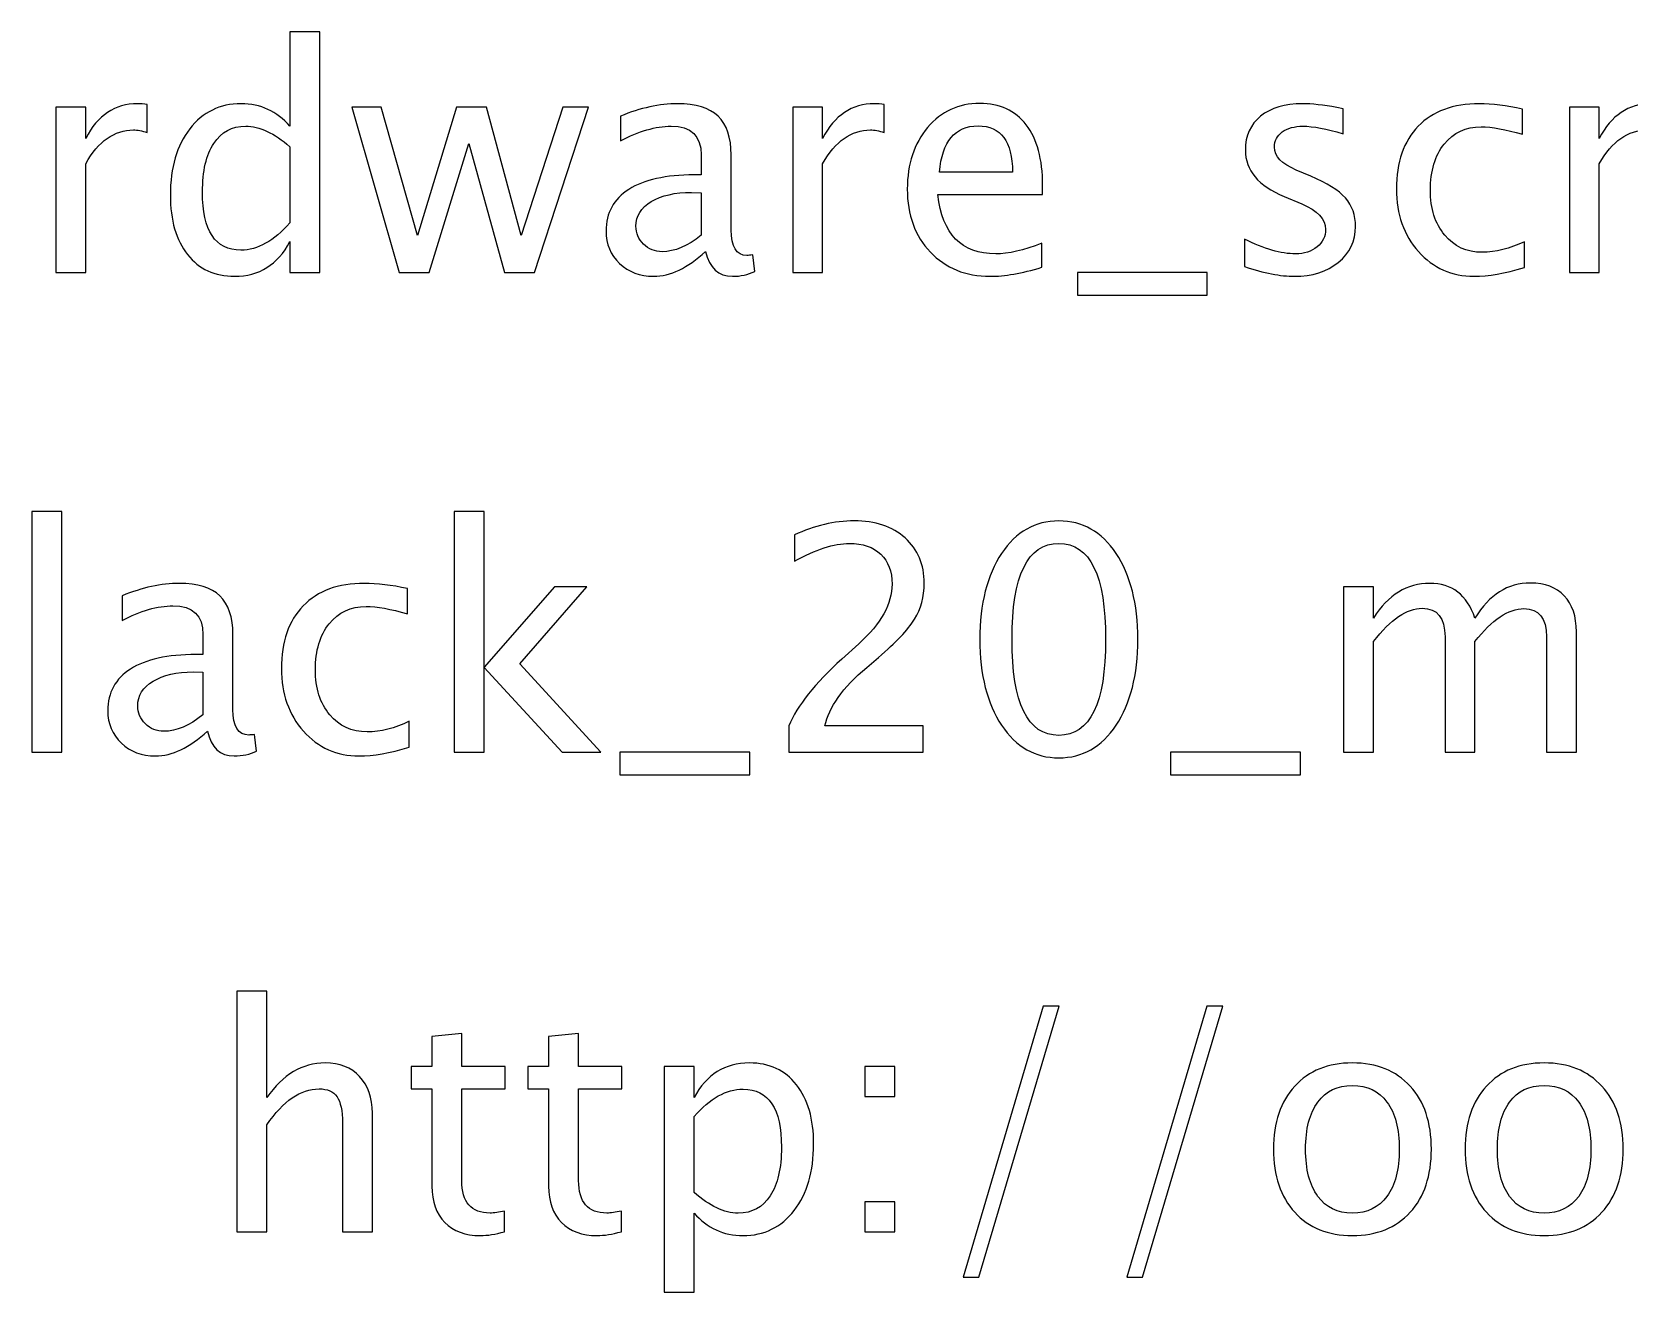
# Model space of a CAD drawing. Header units: centimetres. Extents: x -3.07 to 3.04, y -2 to 4.44.
# Drawn here: x -2.119 to -0.314, y 3.018 to 4.442 of the extents above; entities that cross this region are included whole.
import ezdxf

# ---------------------------------------------------------------- set-up
doc = ezdxf.new("R2010")
doc.units = ezdxf.units.CM
doc.header["$MEASUREMENT"] = 0
doc.layers.add('Layer 1', color=7, linetype='Continuous')

msp = doc.modelspace()

# ---------------------------------------------------------------- linework, layer by layer
at = {"layer": 'Layer 1'}
for points, knots in [([(-1.82738, 4.17044), (-1.82738, 4.17044), (-1.82738, 4.20554), (-1.82738, 4.20554), (-1.82738, 4.20554), (-1.84119, 4.17932), (-1.86201, 4.16621), (-1.88982, 4.16621), (-1.88982, 4.16621), (-1.9124, 4.16621), (-1.93015, 4.17438), (-1.94309, 4.19078), (-1.94309, 4.19078), (-1.95602, 4.20719), (-1.96249, 4.22959), (-1.96249, 4.25799), (-1.96249, 4.25799), (-1.96249, 4.28903), (-1.95514, 4.31402), (-1.9405, 4.33295), (-1.9405, 4.33295), (-1.9258, 4.35183), (-1.90652, 4.36129), (-1.88259, 4.36129), (-1.88259, 4.36129), (-1.86042, 4.36129), (-1.84196, 4.35283), (-1.82738, 4.33584), (-1.82738, 4.33584), (-1.82738, 4.33584), (-1.82738, 4.44243), (-1.82738, 4.44243), (-1.82738, 4.44243), (-1.82738, 4.44243), (-1.79351, 4.44243), (-1.79351, 4.44243), (-1.79351, 4.44243), (-1.79351, 4.44243), (-1.79351, 4.17044), (-1.79351, 4.17044), (-1.79351, 4.17044), (-1.79351, 4.17044), (-1.82738, 4.17044), (-1.82738, 4.17044)], [0, 0, 0, 0, 0.0833333, 0.0833333, 0.0833333, 0.0833333, 0.1666667, 0.1666667, 0.1666667, 0.1666667, 0.25, 0.25, 0.25, 0.25, 0.3333333, 0.3333333, 0.3333333, 0.3333333, 0.4166667, 0.4166667, 0.4166667, 0.4166667, 0.5, 0.5, 0.5, 0.5, 0.5833333, 0.5833333, 0.5833333, 0.5833333, 0.6666667, 0.6666667, 0.6666667, 0.6666667, 0.75, 0.75, 0.75, 0.75, 0.8333333, 0.8333333, 0.8333333, 0.8333333, 1, 1, 1, 1]), ([(-2.09202, 4.17044), (-2.09202, 4.17044), (-2.09202, 4.35741), (-2.09202, 4.35741), (-2.09202, 4.35741), (-2.09202, 4.35741), (-2.05816, 4.35741), (-2.05816, 4.35741), (-2.05816, 4.35741), (-2.05816, 4.35741), (-2.05816, 4.32208), (-2.05816, 4.32208), (-2.05816, 4.32208), (-2.04469, 4.34824), (-2.02517, 4.36129), (-1.99954, 4.36129), (-1.99954, 4.36129), (-1.99607, 4.36129), (-1.99242, 4.361), (-1.98866, 4.36041), (-1.98866, 4.36041), (-1.98866, 4.36041), (-1.98866, 4.32872), (-1.98866, 4.32872), (-1.98866, 4.32872), (-1.99454, 4.33066), (-1.99971, 4.33166), (-2.00418, 4.33166), (-2.00418, 4.33166), (-2.0257, 4.33166), (-2.04369, 4.31896), (-2.05816, 4.2935), (-2.05816, 4.2935), (-2.05816, 4.2935), (-2.05816, 4.17044), (-2.05816, 4.17044), (-2.05816, 4.17044), (-2.05816, 4.17044), (-2.09202, 4.17044), (-2.09202, 4.17044)], [0, 0, 0, 0, 0.0909091, 0.0909091, 0.0909091, 0.0909091, 0.1818182, 0.1818182, 0.1818182, 0.1818182, 0.2727273, 0.2727273, 0.2727273, 0.2727273, 0.3636364, 0.3636364, 0.3636364, 0.3636364, 0.4545455, 0.4545455, 0.4545455, 0.4545455, 0.5454545, 0.5454545, 0.5454545, 0.5454545, 0.6363636, 0.6363636, 0.6363636, 0.6363636, 0.7272727, 0.7272727, 0.7272727, 0.7272727, 0.8181818, 0.8181818, 0.8181818, 0.8181818, 1, 1, 1, 1]), ([(-1.70378, 4.17044), (-1.70378, 4.17044), (-1.7574, 4.35741), (-1.7574, 4.35741), (-1.7574, 4.35741), (-1.7574, 4.35741), (-1.72436, 4.35741), (-1.72436, 4.35741), (-1.72436, 4.35741), (-1.72436, 4.35741), (-1.68326, 4.21224), (-1.68326, 4.21224), (-1.68326, 4.21224), (-1.68326, 4.21224), (-1.63893, 4.35741), (-1.63893, 4.35741), (-1.63893, 4.35741), (-1.63893, 4.35741), (-1.60506, 4.35741), (-1.60506, 4.35741), (-1.60506, 4.35741), (-1.60506, 4.35741), (-1.56608, 4.21248), (-1.56608, 4.21248), (-1.56608, 4.21248), (-1.56608, 4.21248), (-1.51892, 4.35741), (-1.51892, 4.35741), (-1.51892, 4.35741), (-1.51892, 4.35741), (-1.49, 4.35741), (-1.49, 4.35741), (-1.49, 4.35741), (-1.49, 4.35741), (-1.55103, 4.17044), (-1.55103, 4.17044), (-1.55103, 4.17044), (-1.55103, 4.17044), (-1.58489, 4.17044), (-1.58489, 4.17044), (-1.58489, 4.17044), (-1.58489, 4.17044), (-1.62499, 4.31626), (-1.62499, 4.31626), (-1.62499, 4.31626), (-1.62499, 4.31626), (-1.66991, 4.17044), (-1.66991, 4.17044), (-1.66991, 4.17044), (-1.66991, 4.17044), (-1.70378, 4.17044), (-1.70378, 4.17044)], [0, 0, 0, 0, 0.0714286, 0.0714286, 0.0714286, 0.0714286, 0.1428571, 0.1428571, 0.1428571, 0.1428571, 0.2142857, 0.2142857, 0.2142857, 0.2142857, 0.2857143, 0.2857143, 0.2857143, 0.2857143, 0.3571429, 0.3571429, 0.3571429, 0.3571429, 0.4285714, 0.4285714, 0.4285714, 0.4285714, 0.5, 0.5, 0.5, 0.5, 0.5714286, 0.5714286, 0.5714286, 0.5714286, 0.6428571, 0.6428571, 0.6428571, 0.6428571, 0.7142857, 0.7142857, 0.7142857, 0.7142857, 0.7857143, 0.7857143, 0.7857143, 0.7857143, 0.8571429, 0.8571429, 0.8571429, 0.8571429, 1, 1, 1, 1]), ([(-1.35747, 4.19425), (-1.37781, 4.17556), (-1.39739, 4.16621), (-1.4162, 4.16621), (-1.4162, 4.16621), (-1.43167, 4.16621), (-1.44454, 4.17103), (-1.45472, 4.18073), (-1.45472, 4.18073), (-1.46495, 4.19043), (-1.47006, 4.20266), (-1.47006, 4.21742), (-1.47006, 4.21742), (-1.47006, 4.23782), (-1.46148, 4.25352), (-1.44431, 4.26446), (-1.44431, 4.26446), (-1.42714, 4.27539), (-1.4025, 4.28086), (-1.3704, 4.28086), (-1.3704, 4.28086), (-1.3704, 4.28086), (-1.36246, 4.28086), (-1.36246, 4.28086), (-1.36246, 4.28086), (-1.36246, 4.28086), (-1.36246, 4.30338), (-1.36246, 4.30338), (-1.36246, 4.30338), (-1.36246, 4.32508), (-1.37375, 4.33589), (-1.39639, 4.33589), (-1.39639, 4.33589), (-1.41391, 4.33589), (-1.43308, 4.33037), (-1.45383, 4.31931), (-1.45383, 4.31931), (-1.45383, 4.31931), (-1.45383, 4.34718), (-1.45383, 4.34718), (-1.45383, 4.34718), (-1.43102, 4.35659), (-1.4095, 4.36129), (-1.38933, 4.36129), (-1.38933, 4.36129), (-1.36858, 4.36129), (-1.35323, 4.35659), (-1.34341, 4.34712), (-1.34341, 4.34712), (-1.33354, 4.33766), (-1.3286, 4.32308), (-1.3286, 4.30338), (-1.3286, 4.30338), (-1.3286, 4.30338), (-1.3286, 4.21889), (-1.3286, 4.21889), (-1.3286, 4.21889), (-1.3286, 4.19954), (-1.32266, 4.18984), (-1.31072, 4.18984), (-1.31072, 4.18984), (-1.30925, 4.18984), (-1.30708, 4.19008), (-1.3042, 4.19055), (-1.3042, 4.19055), (-1.3042, 4.19055), (-1.30178, 4.17173), (-1.30178, 4.17173), (-1.30178, 4.17173), (-1.30949, 4.16803), (-1.31795, 4.16621), (-1.32724, 4.16621), (-1.32724, 4.16621), (-1.34306, 4.16621), (-1.35311, 4.17556), (-1.35747, 4.19425)], [0, 0, 0, 0, 0.05, 0.05, 0.05, 0.05, 0.1, 0.1, 0.1, 0.1, 0.15, 0.15, 0.15, 0.15, 0.2, 0.2, 0.2, 0.2, 0.25, 0.25, 0.25, 0.25, 0.3, 0.3, 0.3, 0.3, 0.35, 0.35, 0.35, 0.35, 0.4, 0.4, 0.4, 0.4, 0.45, 0.45, 0.45, 0.45, 0.5, 0.5, 0.5, 0.5, 0.55, 0.55, 0.55, 0.55, 0.6, 0.6, 0.6, 0.6, 0.65, 0.65, 0.65, 0.65, 0.7, 0.7, 0.7, 0.7, 0.75, 0.75, 0.75, 0.75, 0.8, 0.8, 0.8, 0.8, 0.85, 0.85, 0.85, 0.85, 0.9, 0.9, 0.9, 0.9, 1, 1, 1, 1]), ([(-1.25904, 4.17044), (-1.25904, 4.17044), (-1.25904, 4.35741), (-1.25904, 4.35741), (-1.25904, 4.35741), (-1.25904, 4.35741), (-1.22518, 4.35741), (-1.22518, 4.35741), (-1.22518, 4.35741), (-1.22518, 4.35741), (-1.22518, 4.32208), (-1.22518, 4.32208), (-1.22518, 4.32208), (-1.21171, 4.34824), (-1.19219, 4.36129), (-1.16656, 4.36129), (-1.16656, 4.36129), (-1.16309, 4.36129), (-1.15944, 4.361), (-1.15568, 4.36041), (-1.15568, 4.36041), (-1.15568, 4.36041), (-1.15568, 4.32872), (-1.15568, 4.32872), (-1.15568, 4.32872), (-1.16156, 4.33066), (-1.16673, 4.33166), (-1.1712, 4.33166), (-1.1712, 4.33166), (-1.19272, 4.33166), (-1.21071, 4.31896), (-1.22518, 4.2935), (-1.22518, 4.2935), (-1.22518, 4.2935), (-1.22518, 4.17044), (-1.22518, 4.17044), (-1.22518, 4.17044), (-1.22518, 4.17044), (-1.25904, 4.17044), (-1.25904, 4.17044)], [0, 0, 0, 0, 0.0909091, 0.0909091, 0.0909091, 0.0909091, 0.1818182, 0.1818182, 0.1818182, 0.1818182, 0.2727273, 0.2727273, 0.2727273, 0.2727273, 0.3636364, 0.3636364, 0.3636364, 0.3636364, 0.4545455, 0.4545455, 0.4545455, 0.4545455, 0.5454545, 0.5454545, 0.5454545, 0.5454545, 0.6363636, 0.6363636, 0.6363636, 0.6363636, 0.7272727, 0.7272727, 0.7272727, 0.7272727, 0.8181818, 0.8181818, 0.8181818, 0.8181818, 1, 1, 1, 1]), ([(-0.97746, 4.17644), (-1.00022, 4.16962), (-1.01968, 4.16621), (-1.03591, 4.16621), (-1.03591, 4.16621), (-1.0636, 4.16621), (-1.08612, 4.17538), (-1.10346, 4.19366), (-1.10346, 4.19366), (-1.12081, 4.21195), (-1.12951, 4.23565), (-1.12951, 4.26481), (-1.12951, 4.26481), (-1.12951, 4.29309), (-1.12187, 4.31631), (-1.10652, 4.33448), (-1.10652, 4.33448), (-1.09117, 4.35259), (-1.07154, 4.36165), (-1.04761, 4.36165), (-1.04761, 4.36165), (-1.02497, 4.36165), (-1.00745, 4.35359), (-0.9951, 4.33748), (-0.9951, 4.33748), (-0.98275, 4.32137), (-0.97658, 4.29856), (-0.97658, 4.26898), (-0.97658, 4.26898), (-0.97658, 4.26898), (-0.97676, 4.25864), (-0.97676, 4.25864), (-0.97676, 4.25864), (-0.97676, 4.25864), (-1.09494, 4.25864), (-1.09494, 4.25864), (-1.09494, 4.25864), (-1.09, 4.21395), (-1.06818, 4.19161), (-1.02956, 4.19161), (-1.02956, 4.19161), (-1.01539, 4.19161), (-0.99804, 4.1956), (-0.97746, 4.2036), (-0.97746, 4.2036), (-0.97746, 4.2036), (-0.97746, 4.17644), (-0.97746, 4.17644)], [0, 0, 0, 0, 0.0769231, 0.0769231, 0.0769231, 0.0769231, 0.1538462, 0.1538462, 0.1538462, 0.1538462, 0.2307692, 0.2307692, 0.2307692, 0.2307692, 0.3076923, 0.3076923, 0.3076923, 0.3076923, 0.3846154, 0.3846154, 0.3846154, 0.3846154, 0.4615385, 0.4615385, 0.4615385, 0.4615385, 0.5384615, 0.5384615, 0.5384615, 0.5384615, 0.6153846, 0.6153846, 0.6153846, 0.6153846, 0.6923077, 0.6923077, 0.6923077, 0.6923077, 0.7692308, 0.7692308, 0.7692308, 0.7692308, 0.8461538, 0.8461538, 0.8461538, 0.8461538, 1, 1, 1, 1]), ([(-0.74845, 4.17714), (-0.74845, 4.17714), (-0.74845, 4.20819), (-0.74845, 4.20819), (-0.74845, 4.20819), (-0.72628, 4.19713), (-0.70705, 4.19161), (-0.69065, 4.19161), (-0.69065, 4.19161), (-0.68089, 4.19161), (-0.67277, 4.19425), (-0.66637, 4.19954), (-0.66637, 4.19954), (-0.65996, 4.20478), (-0.65672, 4.21136), (-0.65672, 4.2193), (-0.65672, 4.2193), (-0.65672, 4.23088), (-0.66572, 4.24047), (-0.68371, 4.24805), (-0.68371, 4.24805), (-0.68371, 4.24805), (-0.70353, 4.25646), (-0.70353, 4.25646), (-0.70353, 4.25646), (-0.73275, 4.26857), (-0.74739, 4.28609), (-0.74739, 4.30885), (-0.74739, 4.30885), (-0.74739, 4.32513), (-0.74163, 4.33795), (-0.7301, 4.3473), (-0.7301, 4.3473), (-0.71858, 4.35665), (-0.70276, 4.36129), (-0.68271, 4.36129), (-0.68271, 4.36129), (-0.6723, 4.36129), (-0.65937, 4.35988), (-0.64402, 4.357), (-0.64402, 4.357), (-0.64402, 4.357), (-0.63697, 4.35565), (-0.63697, 4.35565), (-0.63697, 4.35565), (-0.63697, 4.35565), (-0.63697, 4.32743), (-0.63697, 4.32743), (-0.63697, 4.32743), (-0.65584, 4.33307), (-0.67089, 4.33589), (-0.68212, 4.33589), (-0.68212, 4.33589), (-0.692, 4.33589), (-0.69982, 4.33372), (-0.70576, 4.32943), (-0.70576, 4.32943), (-0.71164, 4.32513), (-0.71458, 4.31937), (-0.71458, 4.31214), (-0.71458, 4.31214), (-0.71458, 4.30197), (-0.70635, 4.29333), (-0.68983, 4.28633), (-0.68983, 4.28633), (-0.68983, 4.28633), (-0.67354, 4.27945), (-0.67354, 4.27945), (-0.67354, 4.27945), (-0.65508, 4.27169), (-0.64202, 4.26346), (-0.63438, 4.25481), (-0.63438, 4.25481), (-0.62668, 4.24617), (-0.62286, 4.23535), (-0.62286, 4.22242), (-0.62286, 4.22242), (-0.62286, 4.20601), (-0.62932, 4.19255), (-0.64232, 4.18202), (-0.64232, 4.18202), (-0.65525, 4.1715), (-0.67183, 4.16621), (-0.692, 4.16621), (-0.692, 4.16621), (-0.70752, 4.16621), (-0.72628, 4.16985), (-0.74845, 4.17714)], [0, 0, 0, 0, 0.0434783, 0.0434783, 0.0434783, 0.0434783, 0.0869565, 0.0869565, 0.0869565, 0.0869565, 0.1304348, 0.1304348, 0.1304348, 0.1304348, 0.173913, 0.173913, 0.173913, 0.173913, 0.2173913, 0.2173913, 0.2173913, 0.2173913, 0.2608696, 0.2608696, 0.2608696, 0.2608696, 0.3043478, 0.3043478, 0.3043478, 0.3043478, 0.3478261, 0.3478261, 0.3478261, 0.3478261, 0.3913043, 0.3913043, 0.3913043, 0.3913043, 0.4347826, 0.4347826, 0.4347826, 0.4347826, 0.4782609, 0.4782609, 0.4782609, 0.4782609, 0.5217391, 0.5217391, 0.5217391, 0.5217391, 0.5652174, 0.5652174, 0.5652174, 0.5652174, 0.6086957, 0.6086957, 0.6086957, 0.6086957, 0.6521739, 0.6521739, 0.6521739, 0.6521739, 0.6956522, 0.6956522, 0.6956522, 0.6956522, 0.7391304, 0.7391304, 0.7391304, 0.7391304, 0.7826087, 0.7826087, 0.7826087, 0.7826087, 0.826087, 0.826087, 0.826087, 0.826087, 0.8695652, 0.8695652, 0.8695652, 0.8695652, 0.9130435, 0.9130435, 0.9130435, 0.9130435, 1, 1, 1, 1]), ([(-0.43206, 4.17608), (-0.45399, 4.1695), (-0.47292, 4.16621), (-0.48886, 4.16621), (-0.48886, 4.16621), (-0.51414, 4.16621), (-0.53507, 4.17556), (-0.55171, 4.19419), (-0.55171, 4.19419), (-0.56835, 4.21289), (-0.5767, 4.23647), (-0.5767, 4.26487), (-0.5767, 4.26487), (-0.5767, 4.29521), (-0.56847, 4.3189), (-0.55201, 4.33584), (-0.55201, 4.33584), (-0.53554, 4.35283), (-0.51255, 4.36129), (-0.48304, 4.36129), (-0.48304, 4.36129), (-0.46851, 4.36129), (-0.45217, 4.35929), (-0.43418, 4.3553), (-0.43418, 4.3553), (-0.43418, 4.3553), (-0.43418, 4.32672), (-0.43418, 4.32672), (-0.43418, 4.32672), (-0.45329, 4.33237), (-0.46887, 4.33519), (-0.48086, 4.33519), (-0.48086, 4.33519), (-0.49827, 4.33519), (-0.5122, 4.32866), (-0.52261, 4.31567), (-0.52261, 4.31567), (-0.53301, 4.30267), (-0.53825, 4.28533), (-0.53825, 4.26369), (-0.53825, 4.26369), (-0.53825, 4.2427), (-0.53284, 4.22577), (-0.52208, 4.21277), (-0.52208, 4.21277), (-0.51132, 4.19984), (-0.49727, 4.19337), (-0.4798, 4.19337), (-0.4798, 4.19337), (-0.46434, 4.19337), (-0.44846, 4.19737), (-0.43206, 4.20537), (-0.43206, 4.20537), (-0.43206, 4.20537), (-0.43206, 4.17608), (-0.43206, 4.17608)], [0, 0, 0, 0, 0.0666667, 0.0666667, 0.0666667, 0.0666667, 0.1333333, 0.1333333, 0.1333333, 0.1333333, 0.2, 0.2, 0.2, 0.2, 0.2666667, 0.2666667, 0.2666667, 0.2666667, 0.3333333, 0.3333333, 0.3333333, 0.3333333, 0.4, 0.4, 0.4, 0.4, 0.4666667, 0.4666667, 0.4666667, 0.4666667, 0.5333333, 0.5333333, 0.5333333, 0.5333333, 0.6, 0.6, 0.6, 0.6, 0.6666667, 0.6666667, 0.6666667, 0.6666667, 0.7333333, 0.7333333, 0.7333333, 0.7333333, 0.8, 0.8, 0.8, 0.8, 0.8666667, 0.8666667, 0.8666667, 0.8666667, 1, 1, 1, 1]), ([(-0.3812, 4.17044), (-0.3812, 4.17044), (-0.3812, 4.35741), (-0.3812, 4.35741), (-0.3812, 4.35741), (-0.3812, 4.35741), (-0.34734, 4.35741), (-0.34734, 4.35741), (-0.34734, 4.35741), (-0.34734, 4.35741), (-0.34734, 4.32208), (-0.34734, 4.32208), (-0.34734, 4.32208), (-0.33387, 4.34824), (-0.31435, 4.36129), (-0.28872, 4.36129), (-0.28872, 4.36129), (-0.28525, 4.36129), (-0.2816, 4.361), (-0.27784, 4.36041), (-0.27784, 4.36041), (-0.27784, 4.36041), (-0.27784, 4.32872), (-0.27784, 4.32872), (-0.27784, 4.32872), (-0.28372, 4.33066), (-0.28889, 4.33166), (-0.29336, 4.33166), (-0.29336, 4.33166), (-0.31488, 4.33166), (-0.33287, 4.31896), (-0.34734, 4.2935), (-0.34734, 4.2935), (-0.34734, 4.2935), (-0.34734, 4.17044), (-0.34734, 4.17044), (-0.34734, 4.17044), (-0.34734, 4.17044), (-0.3812, 4.17044), (-0.3812, 4.17044)], [0, 0, 0, 0, 0.0909091, 0.0909091, 0.0909091, 0.0909091, 0.1818182, 0.1818182, 0.1818182, 0.1818182, 0.2727273, 0.2727273, 0.2727273, 0.2727273, 0.3636364, 0.3636364, 0.3636364, 0.3636364, 0.4545455, 0.4545455, 0.4545455, 0.4545455, 0.5454545, 0.5454545, 0.5454545, 0.5454545, 0.6363636, 0.6363636, 0.6363636, 0.6363636, 0.7272727, 0.7272727, 0.7272727, 0.7272727, 0.8181818, 0.8181818, 0.8181818, 0.8181818, 1, 1, 1, 1]), ([(-1.82738, 4.31267), (-1.84496, 4.32813), (-1.86159, 4.33589), (-1.87735, 4.33589), (-1.87735, 4.33589), (-1.89287, 4.33589), (-1.90487, 4.32943), (-1.91339, 4.31643), (-1.91339, 4.31643), (-1.92192, 4.3035), (-1.92615, 4.28515), (-1.92615, 4.2614), (-1.92615, 4.2614), (-1.92615, 4.21771), (-1.91169, 4.19584), (-1.8827, 4.19584), (-1.8827, 4.19584), (-1.86389, 4.19584), (-1.84543, 4.20613), (-1.82738, 4.22665), (-1.82738, 4.22665), (-1.82738, 4.22665), (-1.82738, 4.31267), (-1.82738, 4.31267)], [0, 0, 0, 0, 0.1428571, 0.1428571, 0.1428571, 0.1428571, 0.2857143, 0.2857143, 0.2857143, 0.2857143, 0.4285714, 0.4285714, 0.4285714, 0.4285714, 0.5714286, 0.5714286, 0.5714286, 0.5714286, 0.7142857, 0.7142857, 0.7142857, 0.7142857, 1, 1, 1, 1]), ([(-1.09317, 4.28404), (-1.09317, 4.28404), (-1.01062, 4.28404), (-1.01062, 4.28404), (-1.01062, 4.28404), (-1.01062, 4.31884), (-1.02362, 4.33625), (-1.04955, 4.33625), (-1.04955, 4.33625), (-1.07565, 4.33625), (-1.09017, 4.31884), (-1.09317, 4.28404)], [0, 0, 0, 0, 0.25, 0.25, 0.25, 0.25, 0.5, 0.5, 0.5, 0.5, 1, 1, 1, 1]), ([(-1.36246, 4.21271), (-1.36246, 4.21271), (-1.36246, 4.26075), (-1.36246, 4.26075), (-1.36246, 4.26075), (-1.36246, 4.26075), (-1.37334, 4.2611), (-1.37334, 4.2611), (-1.37334, 4.2611), (-1.39216, 4.2611), (-1.40732, 4.25764), (-1.41891, 4.2507), (-1.41891, 4.2507), (-1.43043, 4.2437), (-1.43619, 4.23447), (-1.43619, 4.22295), (-1.43619, 4.22295), (-1.43619, 4.21489), (-1.43331, 4.20807), (-1.42761, 4.20248), (-1.42761, 4.20248), (-1.42185, 4.1969), (-1.41485, 4.19408), (-1.40656, 4.19408), (-1.40656, 4.19408), (-1.39245, 4.19408), (-1.37775, 4.20031), (-1.36246, 4.21271)], [0, 0, 0, 0, 0.125, 0.125, 0.125, 0.125, 0.25, 0.25, 0.25, 0.25, 0.375, 0.375, 0.375, 0.375, 0.5, 0.5, 0.5, 0.5, 0.625, 0.625, 0.625, 0.625, 0.75, 0.75, 0.75, 0.75, 1, 1, 1, 1]), ([(-0.93718, 4.14504), (-0.93718, 4.14504), (-0.93718, 4.17044), (-0.93718, 4.17044), (-0.93718, 4.17044), (-0.93718, 4.17044), (-0.79043, 4.17044), (-0.79043, 4.17044), (-0.79043, 4.17044), (-0.79043, 4.17044), (-0.79043, 4.14504), (-0.79043, 4.14504), (-0.79043, 4.14504), (-0.79043, 4.14504), (-0.93718, 4.14504), (-0.93718, 4.14504)], [0, 0, 0, 0, 0.2, 0.2, 0.2, 0.2, 0.4, 0.4, 0.4, 0.4, 0.6, 0.6, 0.6, 0.6, 1, 1, 1, 1]), ([(-2.11893, 3.62834), (-2.11893, 3.62834), (-2.11893, 3.90033), (-2.11893, 3.90033), (-2.11893, 3.90033), (-2.11893, 3.90033), (-2.08507, 3.90033), (-2.08507, 3.90033), (-2.08507, 3.90033), (-2.08507, 3.90033), (-2.08507, 3.62834), (-2.08507, 3.62834), (-2.08507, 3.62834), (-2.08507, 3.62834), (-2.11893, 3.62834), (-2.11893, 3.62834)], [0, 0, 0, 0, 0.2, 0.2, 0.2, 0.2, 0.4, 0.4, 0.4, 0.4, 0.6, 0.6, 0.6, 0.6, 1, 1, 1, 1]), ([(-1.64151, 3.62834), (-1.64151, 3.62834), (-1.64151, 3.90033), (-1.64151, 3.90033), (-1.64151, 3.90033), (-1.64151, 3.90033), (-1.60765, 3.90033), (-1.60765, 3.90033), (-1.60765, 3.90033), (-1.60765, 3.90033), (-1.60765, 3.72459), (-1.60765, 3.72459), (-1.60765, 3.72459), (-1.60765, 3.72459), (-1.52827, 3.81531), (-1.52827, 3.81531), (-1.52827, 3.81531), (-1.52827, 3.81531), (-1.4917, 3.81531), (-1.4917, 3.81531), (-1.4917, 3.81531), (-1.4917, 3.81531), (-1.56755, 3.72806), (-1.56755, 3.72806), (-1.56755, 3.72806), (-1.56755, 3.72806), (-1.47582, 3.62834), (-1.47582, 3.62834), (-1.47582, 3.62834), (-1.47582, 3.62834), (-1.51945, 3.62834), (-1.51945, 3.62834), (-1.51945, 3.62834), (-1.51945, 3.62834), (-1.60765, 3.72424), (-1.60765, 3.72424), (-1.60765, 3.72424), (-1.60765, 3.72424), (-1.60765, 3.62834), (-1.60765, 3.62834), (-1.60765, 3.62834), (-1.60765, 3.62834), (-1.64151, 3.62834), (-1.64151, 3.62834)], [0, 0, 0, 0, 0.0833333, 0.0833333, 0.0833333, 0.0833333, 0.1666667, 0.1666667, 0.1666667, 0.1666667, 0.25, 0.25, 0.25, 0.25, 0.3333333, 0.3333333, 0.3333333, 0.3333333, 0.4166667, 0.4166667, 0.4166667, 0.4166667, 0.5, 0.5, 0.5, 0.5, 0.5833333, 0.5833333, 0.5833333, 0.5833333, 0.6666667, 0.6666667, 0.6666667, 0.6666667, 0.75, 0.75, 0.75, 0.75, 0.8333333, 0.8333333, 0.8333333, 0.8333333, 1, 1, 1, 1]), ([(-1.26351, 3.62834), (-1.26351, 3.62834), (-1.26351, 3.65797), (-1.26351, 3.65797), (-1.26351, 3.65797), (-1.25363, 3.68108), (-1.2337, 3.7063), (-1.20365, 3.73353), (-1.20365, 3.73353), (-1.20365, 3.73353), (-1.18425, 3.75093), (-1.18425, 3.75093), (-1.18425, 3.75093), (-1.15926, 3.77363), (-1.14674, 3.79609), (-1.14674, 3.81843), (-1.14674, 3.81843), (-1.14674, 3.83272), (-1.15103, 3.84389), (-1.15956, 3.85206), (-1.15956, 3.85206), (-1.16808, 3.86023), (-1.1799, 3.86435), (-1.19489, 3.86435), (-1.19489, 3.86435), (-1.21241, 3.86435), (-1.23317, 3.85765), (-1.25716, 3.84424), (-1.25716, 3.84424), (-1.25716, 3.84424), (-1.25716, 3.87387), (-1.25716, 3.87387), (-1.25716, 3.87387), (-1.23452, 3.88446), (-1.212, 3.88975), (-1.18954, 3.88975), (-1.18954, 3.88975), (-1.16567, 3.88975), (-1.1465, 3.88334), (-1.13204, 3.87046), (-1.13204, 3.87046), (-1.11763, 3.85759), (-1.1104, 3.84054), (-1.1104, 3.81925), (-1.1104, 3.81925), (-1.1104, 3.80397), (-1.11405, 3.79038), (-1.12134, 3.77857), (-1.12134, 3.77857), (-1.12869, 3.76669), (-1.14227, 3.75234), (-1.1622, 3.73541), (-1.1622, 3.73541), (-1.1622, 3.73541), (-1.17531, 3.72424), (-1.17531, 3.72424), (-1.17531, 3.72424), (-1.2026, 3.70113), (-1.21835, 3.67902), (-1.22259, 3.65797), (-1.22259, 3.65797), (-1.22259, 3.65797), (-1.11146, 3.65797), (-1.11146, 3.65797), (-1.11146, 3.65797), (-1.11146, 3.65797), (-1.11146, 3.62834), (-1.11146, 3.62834), (-1.11146, 3.62834), (-1.11146, 3.62834), (-1.26351, 3.62834), (-1.26351, 3.62834)], [0, 0, 0, 0, 0.0526316, 0.0526316, 0.0526316, 0.0526316, 0.1052632, 0.1052632, 0.1052632, 0.1052632, 0.1578947, 0.1578947, 0.1578947, 0.1578947, 0.2105263, 0.2105263, 0.2105263, 0.2105263, 0.2631579, 0.2631579, 0.2631579, 0.2631579, 0.3157895, 0.3157895, 0.3157895, 0.3157895, 0.3684211, 0.3684211, 0.3684211, 0.3684211, 0.4210526, 0.4210526, 0.4210526, 0.4210526, 0.4736842, 0.4736842, 0.4736842, 0.4736842, 0.5263158, 0.5263158, 0.5263158, 0.5263158, 0.5789474, 0.5789474, 0.5789474, 0.5789474, 0.6315789, 0.6315789, 0.6315789, 0.6315789, 0.6842105, 0.6842105, 0.6842105, 0.6842105, 0.7368421, 0.7368421, 0.7368421, 0.7368421, 0.7894737, 0.7894737, 0.7894737, 0.7894737, 0.8421053, 0.8421053, 0.8421053, 0.8421053, 0.8947368, 0.8947368, 0.8947368, 0.8947368, 1, 1, 1, 1]), ([(-0.95824, 3.62199), (-0.98499, 3.62199), (-1.00657, 3.63428), (-1.02292, 3.6588), (-1.02292, 3.6588), (-1.03932, 3.68331), (-1.04749, 3.71565), (-1.04749, 3.75587), (-1.04749, 3.75587), (-1.04749, 3.79609), (-1.03932, 3.82843), (-1.02292, 3.85294), (-1.02292, 3.85294), (-1.00657, 3.87746), (-0.98499, 3.88975), (-0.95824, 3.88975), (-0.95824, 3.88975), (-0.93137, 3.88975), (-0.90979, 3.87752), (-0.89345, 3.85306), (-0.89345, 3.85306), (-0.87716, 3.8286), (-0.86899, 3.7962), (-0.86899, 3.75587), (-0.86899, 3.75587), (-0.86899, 3.71565), (-0.87716, 3.68331), (-0.89345, 3.6588), (-0.89345, 3.6588), (-0.90979, 3.63428), (-0.93137, 3.62199), (-0.95824, 3.62199)], [0, 0, 0, 0, 0.1111111, 0.1111111, 0.1111111, 0.1111111, 0.2222222, 0.2222222, 0.2222222, 0.2222222, 0.3333333, 0.3333333, 0.3333333, 0.3333333, 0.4444444, 0.4444444, 0.4444444, 0.4444444, 0.5555556, 0.5555556, 0.5555556, 0.5555556, 0.6666667, 0.6666667, 0.6666667, 0.6666667, 0.7777778, 0.7777778, 0.7777778, 0.7777778, 1, 1, 1, 1]), ([(-0.9583, 3.64739), (-0.92296, 3.64739), (-0.90532, 3.68355), (-0.90532, 3.75587), (-0.90532, 3.75587), (-0.90532, 3.82819), (-0.92296, 3.86435), (-0.9583, 3.86435), (-0.9583, 3.86435), (-0.99352, 3.86435), (-1.01116, 3.82819), (-1.01116, 3.75587), (-1.01116, 3.75587), (-1.01116, 3.68355), (-0.99352, 3.64739), (-0.9583, 3.64739)], [0, 0, 0, 0, 0.2, 0.2, 0.2, 0.2, 0.4, 0.4, 0.4, 0.4, 0.6, 0.6, 0.6, 0.6, 1, 1, 1, 1]), ([(-1.92062, 3.65215), (-1.94096, 3.63346), (-1.96054, 3.62411), (-1.97935, 3.62411), (-1.97935, 3.62411), (-1.99482, 3.62411), (-2.00769, 3.62893), (-2.01787, 3.63863), (-2.01787, 3.63863), (-2.0281, 3.64833), (-2.03321, 3.66056), (-2.03321, 3.67532), (-2.03321, 3.67532), (-2.03321, 3.69572), (-2.02463, 3.71142), (-2.00746, 3.72236), (-2.00746, 3.72236), (-1.99029, 3.73329), (-1.96565, 3.73876), (-1.93355, 3.73876), (-1.93355, 3.73876), (-1.93355, 3.73876), (-1.92561, 3.73876), (-1.92561, 3.73876), (-1.92561, 3.73876), (-1.92561, 3.73876), (-1.92561, 3.76128), (-1.92561, 3.76128), (-1.92561, 3.76128), (-1.92561, 3.78298), (-1.9369, 3.79379), (-1.95954, 3.79379), (-1.95954, 3.79379), (-1.97706, 3.79379), (-1.99623, 3.78827), (-2.01698, 3.77721), (-2.01698, 3.77721), (-2.01698, 3.77721), (-2.01698, 3.80508), (-2.01698, 3.80508), (-2.01698, 3.80508), (-1.99417, 3.81449), (-1.97265, 3.81919), (-1.95248, 3.81919), (-1.95248, 3.81919), (-1.93173, 3.81919), (-1.91638, 3.81449), (-1.90656, 3.80502), (-1.90656, 3.80502), (-1.89669, 3.79556), (-1.89175, 3.78098), (-1.89175, 3.76128), (-1.89175, 3.76128), (-1.89175, 3.76128), (-1.89175, 3.67679), (-1.89175, 3.67679), (-1.89175, 3.67679), (-1.89175, 3.65744), (-1.88581, 3.64774), (-1.87387, 3.64774), (-1.87387, 3.64774), (-1.8724, 3.64774), (-1.87023, 3.64798), (-1.86735, 3.64845), (-1.86735, 3.64845), (-1.86735, 3.64845), (-1.86493, 3.62963), (-1.86493, 3.62963), (-1.86493, 3.62963), (-1.87264, 3.62593), (-1.8811, 3.62411), (-1.89039, 3.62411), (-1.89039, 3.62411), (-1.90621, 3.62411), (-1.91626, 3.63346), (-1.92062, 3.65215)], [0, 0, 0, 0, 0.05, 0.05, 0.05, 0.05, 0.1, 0.1, 0.1, 0.1, 0.15, 0.15, 0.15, 0.15, 0.2, 0.2, 0.2, 0.2, 0.25, 0.25, 0.25, 0.25, 0.3, 0.3, 0.3, 0.3, 0.35, 0.35, 0.35, 0.35, 0.4, 0.4, 0.4, 0.4, 0.45, 0.45, 0.45, 0.45, 0.5, 0.5, 0.5, 0.5, 0.55, 0.55, 0.55, 0.55, 0.6, 0.6, 0.6, 0.6, 0.65, 0.65, 0.65, 0.65, 0.7, 0.7, 0.7, 0.7, 0.75, 0.75, 0.75, 0.75, 0.8, 0.8, 0.8, 0.8, 0.85, 0.85, 0.85, 0.85, 0.9, 0.9, 0.9, 0.9, 1, 1, 1, 1]), ([(-1.69237, 3.63398), (-1.7143, 3.6274), (-1.73323, 3.62411), (-1.74917, 3.62411), (-1.74917, 3.62411), (-1.77445, 3.62411), (-1.79538, 3.63346), (-1.81202, 3.65209), (-1.81202, 3.65209), (-1.82866, 3.67079), (-1.83701, 3.69437), (-1.83701, 3.72277), (-1.83701, 3.72277), (-1.83701, 3.75311), (-1.82878, 3.7768), (-1.81232, 3.79374), (-1.81232, 3.79374), (-1.79585, 3.81073), (-1.77286, 3.81919), (-1.74335, 3.81919), (-1.74335, 3.81919), (-1.72882, 3.81919), (-1.71248, 3.81719), (-1.69449, 3.8132), (-1.69449, 3.8132), (-1.69449, 3.8132), (-1.69449, 3.78462), (-1.69449, 3.78462), (-1.69449, 3.78462), (-1.7136, 3.79027), (-1.72918, 3.79309), (-1.74117, 3.79309), (-1.74117, 3.79309), (-1.75858, 3.79309), (-1.77251, 3.78656), (-1.78292, 3.77357), (-1.78292, 3.77357), (-1.79332, 3.76057), (-1.79856, 3.74323), (-1.79856, 3.72159), (-1.79856, 3.72159), (-1.79856, 3.7006), (-1.79315, 3.68367), (-1.78239, 3.67067), (-1.78239, 3.67067), (-1.77163, 3.65774), (-1.75758, 3.65127), (-1.74011, 3.65127), (-1.74011, 3.65127), (-1.72465, 3.65127), (-1.70877, 3.65527), (-1.69237, 3.66327), (-1.69237, 3.66327), (-1.69237, 3.66327), (-1.69237, 3.63398), (-1.69237, 3.63398)], [0, 0, 0, 0, 0.0666667, 0.0666667, 0.0666667, 0.0666667, 0.1333333, 0.1333333, 0.1333333, 0.1333333, 0.2, 0.2, 0.2, 0.2, 0.2666667, 0.2666667, 0.2666667, 0.2666667, 0.3333333, 0.3333333, 0.3333333, 0.3333333, 0.4, 0.4, 0.4, 0.4, 0.4666667, 0.4666667, 0.4666667, 0.4666667, 0.5333333, 0.5333333, 0.5333333, 0.5333333, 0.6, 0.6, 0.6, 0.6, 0.6666667, 0.6666667, 0.6666667, 0.6666667, 0.7333333, 0.7333333, 0.7333333, 0.7333333, 0.8, 0.8, 0.8, 0.8, 0.8666667, 0.8666667, 0.8666667, 0.8666667, 1, 1, 1, 1]), ([(-0.63639, 3.62834), (-0.63639, 3.62834), (-0.63639, 3.81531), (-0.63639, 3.81531), (-0.63639, 3.81531), (-0.63639, 3.81531), (-0.60253, 3.81531), (-0.60253, 3.81531), (-0.60253, 3.81531), (-0.60253, 3.81531), (-0.60253, 3.77998), (-0.60253, 3.77998), (-0.60253, 3.77998), (-0.586, 3.80614), (-0.56484, 3.81919), (-0.53891, 3.81919), (-0.53891, 3.81919), (-0.51392, 3.81919), (-0.49693, 3.80614), (-0.48787, 3.77998), (-0.48787, 3.77998), (-0.47182, 3.80638), (-0.45089, 3.81955), (-0.4252, 3.81955), (-0.4252, 3.81955), (-0.40879, 3.81955), (-0.39603, 3.81473), (-0.38692, 3.80502), (-0.38692, 3.80502), (-0.37781, 3.79532), (-0.37322, 3.78174), (-0.37322, 3.76428), (-0.37322, 3.76428), (-0.37322, 3.76428), (-0.37322, 3.62834), (-0.37322, 3.62834), (-0.37322, 3.62834), (-0.37322, 3.62834), (-0.40709, 3.62834), (-0.40709, 3.62834), (-0.40709, 3.62834), (-0.40709, 3.62834), (-0.40709, 3.75869), (-0.40709, 3.75869), (-0.40709, 3.75869), (-0.40709, 3.77998), (-0.41555, 3.79062), (-0.43249, 3.79062), (-0.43249, 3.79062), (-0.45007, 3.79062), (-0.46853, 3.77821), (-0.48787, 3.75334), (-0.48787, 3.75334), (-0.48787, 3.75334), (-0.48787, 3.62834), (-0.48787, 3.62834), (-0.48787, 3.62834), (-0.48787, 3.62834), (-0.52174, 3.62834), (-0.52174, 3.62834), (-0.52174, 3.62834), (-0.52174, 3.62834), (-0.52174, 3.75881), (-0.52174, 3.75881), (-0.52174, 3.75881), (-0.52174, 3.78027), (-0.53032, 3.79097), (-0.54755, 3.79097), (-0.54755, 3.79097), (-0.56466, 3.79097), (-0.58301, 3.77851), (-0.60253, 3.75352), (-0.60253, 3.75352), (-0.60253, 3.75352), (-0.60253, 3.62834), (-0.60253, 3.62834), (-0.60253, 3.62834), (-0.60253, 3.62834), (-0.63639, 3.62834), (-0.63639, 3.62834)], [0, 0, 0, 0, 0.047619, 0.047619, 0.047619, 0.047619, 0.0952381, 0.0952381, 0.0952381, 0.0952381, 0.1428571, 0.1428571, 0.1428571, 0.1428571, 0.1904762, 0.1904762, 0.1904762, 0.1904762, 0.2380952, 0.2380952, 0.2380952, 0.2380952, 0.2857143, 0.2857143, 0.2857143, 0.2857143, 0.3333333, 0.3333333, 0.3333333, 0.3333333, 0.3809524, 0.3809524, 0.3809524, 0.3809524, 0.4285714, 0.4285714, 0.4285714, 0.4285714, 0.4761905, 0.4761905, 0.4761905, 0.4761905, 0.5238095, 0.5238095, 0.5238095, 0.5238095, 0.5714286, 0.5714286, 0.5714286, 0.5714286, 0.6190476, 0.6190476, 0.6190476, 0.6190476, 0.6666667, 0.6666667, 0.6666667, 0.6666667, 0.7142857, 0.7142857, 0.7142857, 0.7142857, 0.7619048, 0.7619048, 0.7619048, 0.7619048, 0.8095238, 0.8095238, 0.8095238, 0.8095238, 0.8571429, 0.8571429, 0.8571429, 0.8571429, 0.9047619, 0.9047619, 0.9047619, 0.9047619, 1, 1, 1, 1]), ([(-1.92561, 3.67061), (-1.92561, 3.67061), (-1.92561, 3.71865), (-1.92561, 3.71865), (-1.92561, 3.71865), (-1.92561, 3.71865), (-1.93649, 3.719), (-1.93649, 3.719), (-1.93649, 3.719), (-1.95531, 3.719), (-1.97047, 3.71554), (-1.98206, 3.7086), (-1.98206, 3.7086), (-1.99358, 3.7016), (-1.99934, 3.69237), (-1.99934, 3.68085), (-1.99934, 3.68085), (-1.99934, 3.67279), (-1.99646, 3.66597), (-1.99076, 3.66038), (-1.99076, 3.66038), (-1.985, 3.6548), (-1.978, 3.65198), (-1.96971, 3.65198), (-1.96971, 3.65198), (-1.9556, 3.65198), (-1.9409, 3.65821), (-1.92561, 3.67061)], [0, 0, 0, 0, 0.125, 0.125, 0.125, 0.125, 0.25, 0.25, 0.25, 0.25, 0.375, 0.375, 0.375, 0.375, 0.5, 0.5, 0.5, 0.5, 0.625, 0.625, 0.625, 0.625, 0.75, 0.75, 0.75, 0.75, 1, 1, 1, 1]), ([(-1.45436, 3.60294), (-1.45436, 3.60294), (-1.45436, 3.62834), (-1.45436, 3.62834), (-1.45436, 3.62834), (-1.45436, 3.62834), (-1.30761, 3.62834), (-1.30761, 3.62834), (-1.30761, 3.62834), (-1.30761, 3.62834), (-1.30761, 3.60294), (-1.30761, 3.60294), (-1.30761, 3.60294), (-1.30761, 3.60294), (-1.45436, 3.60294), (-1.45436, 3.60294)], [0, 0, 0, 0, 0.2, 0.2, 0.2, 0.2, 0.4, 0.4, 0.4, 0.4, 0.6, 0.6, 0.6, 0.6, 1, 1, 1, 1]), ([(-0.83183, 3.60294), (-0.83183, 3.60294), (-0.83183, 3.62834), (-0.83183, 3.62834), (-0.83183, 3.62834), (-0.83183, 3.62834), (-0.68508, 3.62834), (-0.68508, 3.62834), (-0.68508, 3.62834), (-0.68508, 3.62834), (-0.68508, 3.60294), (-0.68508, 3.60294), (-0.68508, 3.60294), (-0.68508, 3.60294), (-0.83183, 3.60294), (-0.83183, 3.60294)], [0, 0, 0, 0, 0.2, 0.2, 0.2, 0.2, 0.4, 0.4, 0.4, 0.4, 0.6, 0.6, 0.6, 0.6, 1, 1, 1, 1]), ([(-1.88721, 3.08624), (-1.88721, 3.08624), (-1.88721, 3.35823), (-1.88721, 3.35823), (-1.88721, 3.35823), (-1.88721, 3.35823), (-1.85335, 3.35823), (-1.85335, 3.35823), (-1.85335, 3.35823), (-1.85335, 3.35823), (-1.85335, 3.23788), (-1.85335, 3.23788), (-1.85335, 3.23788), (-1.83541, 3.26404), (-1.81342, 3.27709), (-1.78744, 3.27709), (-1.78744, 3.27709), (-1.77109, 3.27709), (-1.7581, 3.27198), (-1.74851, 3.26169), (-1.74851, 3.26169), (-1.73893, 3.25146), (-1.73411, 3.23764), (-1.73411, 3.22036), (-1.73411, 3.22036), (-1.73411, 3.22036), (-1.73411, 3.08624), (-1.73411, 3.08624), (-1.73411, 3.08624), (-1.73411, 3.08624), (-1.76797, 3.08624), (-1.76797, 3.08624), (-1.76797, 3.08624), (-1.76797, 3.08624), (-1.76797, 3.2093), (-1.76797, 3.2093), (-1.76797, 3.2093), (-1.76797, 3.22318), (-1.77003, 3.23306), (-1.77409, 3.23893), (-1.77409, 3.23893), (-1.7782, 3.24487), (-1.78497, 3.24781), (-1.79443, 3.24781), (-1.79443, 3.24781), (-1.81525, 3.24781), (-1.83488, 3.23423), (-1.85335, 3.20707), (-1.85335, 3.20707), (-1.85335, 3.20707), (-1.85335, 3.08624), (-1.85335, 3.08624), (-1.85335, 3.08624), (-1.85335, 3.08624), (-1.88721, 3.08624), (-1.88721, 3.08624)], [0, 0, 0, 0, 0.0666667, 0.0666667, 0.0666667, 0.0666667, 0.1333333, 0.1333333, 0.1333333, 0.1333333, 0.2, 0.2, 0.2, 0.2, 0.2666667, 0.2666667, 0.2666667, 0.2666667, 0.3333333, 0.3333333, 0.3333333, 0.3333333, 0.4, 0.4, 0.4, 0.4, 0.4666667, 0.4666667, 0.4666667, 0.4666667, 0.5333333, 0.5333333, 0.5333333, 0.5333333, 0.6, 0.6, 0.6, 0.6, 0.6666667, 0.6666667, 0.6666667, 0.6666667, 0.7333333, 0.7333333, 0.7333333, 0.7333333, 0.8, 0.8, 0.8, 0.8, 0.8666667, 0.8666667, 0.8666667, 0.8666667, 1, 1, 1, 1]), ([(-1.06652, 3.03509), (-1.06652, 3.03509), (-0.9758, 3.3413), (-0.9758, 3.3413), (-0.9758, 3.3413), (-0.9758, 3.3413), (-0.95786, 3.3413), (-0.95786, 3.3413), (-0.95786, 3.3413), (-0.95786, 3.3413), (-1.04859, 3.03509), (-1.04859, 3.03509), (-1.04859, 3.03509), (-1.04859, 3.03509), (-1.06652, 3.03509), (-1.06652, 3.03509)], [0, 0, 0, 0, 0.2, 0.2, 0.2, 0.2, 0.4, 0.4, 0.4, 0.4, 0.6, 0.6, 0.6, 0.6, 1, 1, 1, 1]), ([(-0.88155, 3.03509), (-0.88155, 3.03509), (-0.79083, 3.3413), (-0.79083, 3.3413), (-0.79083, 3.3413), (-0.79083, 3.3413), (-0.77289, 3.3413), (-0.77289, 3.3413), (-0.77289, 3.3413), (-0.77289, 3.3413), (-0.86362, 3.03509), (-0.86362, 3.03509), (-0.86362, 3.03509), (-0.86362, 3.03509), (-0.88155, 3.03509), (-0.88155, 3.03509)], [0, 0, 0, 0, 0.2, 0.2, 0.2, 0.2, 0.4, 0.4, 0.4, 0.4, 0.6, 0.6, 0.6, 0.6, 1, 1, 1, 1]), ([(-1.58464, 3.0863), (-1.59511, 3.08342), (-1.60422, 3.08201), (-1.61193, 3.08201), (-1.61193, 3.08201), (-1.62921, 3.08201), (-1.64268, 3.08695), (-1.65232, 3.09682), (-1.65232, 3.09682), (-1.66202, 3.1067), (-1.66684, 3.1204), (-1.66684, 3.13798), (-1.66684, 3.13798), (-1.66684, 3.13798), (-1.66684, 3.24781), (-1.66684, 3.24781), (-1.66684, 3.24781), (-1.66684, 3.24781), (-1.69024, 3.24781), (-1.69024, 3.24781), (-1.69024, 3.24781), (-1.69024, 3.24781), (-1.69024, 3.27321), (-1.69024, 3.27321), (-1.69024, 3.27321), (-1.69024, 3.27321), (-1.66684, 3.27321), (-1.66684, 3.27321), (-1.66684, 3.27321), (-1.66684, 3.27321), (-1.66684, 3.30702), (-1.66684, 3.30702), (-1.66684, 3.30702), (-1.66684, 3.30702), (-1.63298, 3.31026), (-1.63298, 3.31026), (-1.63298, 3.31026), (-1.63298, 3.31026), (-1.63298, 3.27321), (-1.63298, 3.27321), (-1.63298, 3.27321), (-1.63298, 3.27321), (-1.58394, 3.27321), (-1.58394, 3.27321), (-1.58394, 3.27321), (-1.58394, 3.27321), (-1.58394, 3.24781), (-1.58394, 3.24781), (-1.58394, 3.24781), (-1.58394, 3.24781), (-1.63298, 3.24781), (-1.63298, 3.24781), (-1.63298, 3.24781), (-1.63298, 3.24781), (-1.63298, 3.1441), (-1.63298, 3.1441), (-1.63298, 3.1441), (-1.63298, 3.11964), (-1.62233, 3.10741), (-1.60111, 3.10741), (-1.60111, 3.10741), (-1.59658, 3.10741), (-1.59111, 3.10817), (-1.58464, 3.10964), (-1.58464, 3.10964), (-1.58464, 3.10964), (-1.58464, 3.0863), (-1.58464, 3.0863)], [0, 0, 0, 0, 0.0555556, 0.0555556, 0.0555556, 0.0555556, 0.1111111, 0.1111111, 0.1111111, 0.1111111, 0.1666667, 0.1666667, 0.1666667, 0.1666667, 0.2222222, 0.2222222, 0.2222222, 0.2222222, 0.2777778, 0.2777778, 0.2777778, 0.2777778, 0.3333333, 0.3333333, 0.3333333, 0.3333333, 0.3888889, 0.3888889, 0.3888889, 0.3888889, 0.4444444, 0.4444444, 0.4444444, 0.4444444, 0.5, 0.5, 0.5, 0.5, 0.5555556, 0.5555556, 0.5555556, 0.5555556, 0.6111111, 0.6111111, 0.6111111, 0.6111111, 0.6666667, 0.6666667, 0.6666667, 0.6666667, 0.7222222, 0.7222222, 0.7222222, 0.7222222, 0.7777778, 0.7777778, 0.7777778, 0.7777778, 0.8333333, 0.8333333, 0.8333333, 0.8333333, 0.8888889, 0.8888889, 0.8888889, 0.8888889, 1, 1, 1, 1]), ([(-1.4527, 3.0863), (-1.46317, 3.08342), (-1.47228, 3.08201), (-1.47999, 3.08201), (-1.47999, 3.08201), (-1.49727, 3.08201), (-1.51074, 3.08695), (-1.52038, 3.09682), (-1.52038, 3.09682), (-1.53008, 3.1067), (-1.5349, 3.1204), (-1.5349, 3.13798), (-1.5349, 3.13798), (-1.5349, 3.13798), (-1.5349, 3.24781), (-1.5349, 3.24781), (-1.5349, 3.24781), (-1.5349, 3.24781), (-1.5583, 3.24781), (-1.5583, 3.24781), (-1.5583, 3.24781), (-1.5583, 3.24781), (-1.5583, 3.27321), (-1.5583, 3.27321), (-1.5583, 3.27321), (-1.5583, 3.27321), (-1.5349, 3.27321), (-1.5349, 3.27321), (-1.5349, 3.27321), (-1.5349, 3.27321), (-1.5349, 3.30702), (-1.5349, 3.30702), (-1.5349, 3.30702), (-1.5349, 3.30702), (-1.50104, 3.31026), (-1.50104, 3.31026), (-1.50104, 3.31026), (-1.50104, 3.31026), (-1.50104, 3.27321), (-1.50104, 3.27321), (-1.50104, 3.27321), (-1.50104, 3.27321), (-1.452, 3.27321), (-1.452, 3.27321), (-1.452, 3.27321), (-1.452, 3.27321), (-1.452, 3.24781), (-1.452, 3.24781), (-1.452, 3.24781), (-1.452, 3.24781), (-1.50104, 3.24781), (-1.50104, 3.24781), (-1.50104, 3.24781), (-1.50104, 3.24781), (-1.50104, 3.1441), (-1.50104, 3.1441), (-1.50104, 3.1441), (-1.50104, 3.11964), (-1.49039, 3.10741), (-1.46917, 3.10741), (-1.46917, 3.10741), (-1.46464, 3.10741), (-1.45917, 3.10817), (-1.4527, 3.10964), (-1.4527, 3.10964), (-1.4527, 3.10964), (-1.4527, 3.0863), (-1.4527, 3.0863)], [0, 0, 0, 0, 0.0555556, 0.0555556, 0.0555556, 0.0555556, 0.1111111, 0.1111111, 0.1111111, 0.1111111, 0.1666667, 0.1666667, 0.1666667, 0.1666667, 0.2222222, 0.2222222, 0.2222222, 0.2222222, 0.2777778, 0.2777778, 0.2777778, 0.2777778, 0.3333333, 0.3333333, 0.3333333, 0.3333333, 0.3888889, 0.3888889, 0.3888889, 0.3888889, 0.4444444, 0.4444444, 0.4444444, 0.4444444, 0.5, 0.5, 0.5, 0.5, 0.5555556, 0.5555556, 0.5555556, 0.5555556, 0.6111111, 0.6111111, 0.6111111, 0.6111111, 0.6666667, 0.6666667, 0.6666667, 0.6666667, 0.7222222, 0.7222222, 0.7222222, 0.7222222, 0.7777778, 0.7777778, 0.7777778, 0.7777778, 0.8333333, 0.8333333, 0.8333333, 0.8333333, 0.8888889, 0.8888889, 0.8888889, 0.8888889, 1, 1, 1, 1]), ([(-1.40437, 3.01815), (-1.40437, 3.01815), (-1.40437, 3.27321), (-1.40437, 3.27321), (-1.40437, 3.27321), (-1.40437, 3.27321), (-1.37051, 3.27321), (-1.37051, 3.27321), (-1.37051, 3.27321), (-1.37051, 3.27321), (-1.37051, 3.23788), (-1.37051, 3.23788), (-1.37051, 3.23788), (-1.35663, 3.26404), (-1.33576, 3.27709), (-1.30795, 3.27709), (-1.30795, 3.27709), (-1.28543, 3.27709), (-1.26773, 3.26892), (-1.25479, 3.25252), (-1.25479, 3.25252), (-1.24186, 3.23611), (-1.23539, 3.21371), (-1.23539, 3.18531), (-1.23539, 3.18531), (-1.23539, 3.15439), (-1.24274, 3.1294), (-1.25738, 3.11046), (-1.25738, 3.11046), (-1.27202, 3.09147), (-1.29131, 3.08201), (-1.31518, 3.08201), (-1.31518, 3.08201), (-1.33734, 3.08201), (-1.35581, 3.09047), (-1.37051, 3.10747), (-1.37051, 3.10747), (-1.37051, 3.10747), (-1.37051, 3.01815), (-1.37051, 3.01815), (-1.37051, 3.01815), (-1.37051, 3.01815), (-1.40437, 3.01815), (-1.40437, 3.01815)], [0, 0, 0, 0, 0.0833333, 0.0833333, 0.0833333, 0.0833333, 0.1666667, 0.1666667, 0.1666667, 0.1666667, 0.25, 0.25, 0.25, 0.25, 0.3333333, 0.3333333, 0.3333333, 0.3333333, 0.4166667, 0.4166667, 0.4166667, 0.4166667, 0.5, 0.5, 0.5, 0.5, 0.5833333, 0.5833333, 0.5833333, 0.5833333, 0.6666667, 0.6666667, 0.6666667, 0.6666667, 0.75, 0.75, 0.75, 0.75, 0.8333333, 0.8333333, 0.8333333, 0.8333333, 1, 1, 1, 1]), ([(-1.17741, 3.23935), (-1.17741, 3.23935), (-1.17741, 3.27321), (-1.17741, 3.27321), (-1.17741, 3.27321), (-1.17741, 3.27321), (-1.14355, 3.27321), (-1.14355, 3.27321), (-1.14355, 3.27321), (-1.14355, 3.27321), (-1.14355, 3.23935), (-1.14355, 3.23935), (-1.14355, 3.23935), (-1.14355, 3.23935), (-1.17741, 3.23935), (-1.17741, 3.23935)], [0, 0, 0, 0, 0.2, 0.2, 0.2, 0.2, 0.4, 0.4, 0.4, 0.4, 0.6, 0.6, 0.6, 0.6, 1, 1, 1, 1]), ([(-0.62638, 3.08201), (-0.65383, 3.08201), (-0.67559, 3.09077), (-0.69158, 3.10829), (-0.69158, 3.10829), (-0.70763, 3.12581), (-0.71563, 3.14962), (-0.71563, 3.17967), (-0.71563, 3.17967), (-0.71563, 3.20965), (-0.70763, 3.23341), (-0.69158, 3.25087), (-0.69158, 3.25087), (-0.67559, 3.26833), (-0.65383, 3.27709), (-0.62638, 3.27709), (-0.62638, 3.27709), (-0.59892, 3.27709), (-0.57716, 3.26833), (-0.56117, 3.25087), (-0.56117, 3.25087), (-0.54512, 3.23341), (-0.53712, 3.20965), (-0.53712, 3.17967), (-0.53712, 3.17967), (-0.53712, 3.14962), (-0.54512, 3.12581), (-0.56117, 3.10829), (-0.56117, 3.10829), (-0.57716, 3.09077), (-0.59892, 3.08201), (-0.62638, 3.08201)], [0, 0, 0, 0, 0.1111111, 0.1111111, 0.1111111, 0.1111111, 0.2222222, 0.2222222, 0.2222222, 0.2222222, 0.3333333, 0.3333333, 0.3333333, 0.3333333, 0.4444444, 0.4444444, 0.4444444, 0.4444444, 0.5555556, 0.5555556, 0.5555556, 0.5555556, 0.6666667, 0.6666667, 0.6666667, 0.6666667, 0.7777778, 0.7777778, 0.7777778, 0.7777778, 1, 1, 1, 1]), ([(-0.40966, 3.08201), (-0.43711, 3.08201), (-0.45887, 3.09077), (-0.47486, 3.10829), (-0.47486, 3.10829), (-0.49091, 3.12581), (-0.49891, 3.14962), (-0.49891, 3.17967), (-0.49891, 3.17967), (-0.49891, 3.20965), (-0.49091, 3.23341), (-0.47486, 3.25087), (-0.47486, 3.25087), (-0.45887, 3.26833), (-0.43711, 3.27709), (-0.40966, 3.27709), (-0.40966, 3.27709), (-0.3822, 3.27709), (-0.36044, 3.26833), (-0.34445, 3.25087), (-0.34445, 3.25087), (-0.3284, 3.23341), (-0.3204, 3.20965), (-0.3204, 3.17967), (-0.3204, 3.17967), (-0.3204, 3.14962), (-0.3284, 3.12581), (-0.34445, 3.10829), (-0.34445, 3.10829), (-0.36044, 3.09077), (-0.3822, 3.08201), (-0.40966, 3.08201)], [0, 0, 0, 0, 0.1111111, 0.1111111, 0.1111111, 0.1111111, 0.2222222, 0.2222222, 0.2222222, 0.2222222, 0.3333333, 0.3333333, 0.3333333, 0.3333333, 0.4444444, 0.4444444, 0.4444444, 0.4444444, 0.5555556, 0.5555556, 0.5555556, 0.5555556, 0.6666667, 0.6666667, 0.6666667, 0.6666667, 0.7777778, 0.7777778, 0.7777778, 0.7777778, 1, 1, 1, 1]), ([(-0.62644, 3.10741), (-0.60968, 3.10741), (-0.59663, 3.1137), (-0.58734, 3.12634), (-0.58734, 3.12634), (-0.5781, 3.13892), (-0.57346, 3.15674), (-0.57346, 3.17967), (-0.57346, 3.17967), (-0.57346, 3.20254), (-0.5781, 3.2203), (-0.58734, 3.23288), (-0.58734, 3.23288), (-0.59663, 3.2454), (-0.60968, 3.25169), (-0.62644, 3.25169), (-0.62644, 3.25169), (-0.64325, 3.25169), (-0.6563, 3.2454), (-0.66548, 3.23288), (-0.66548, 3.23288), (-0.67471, 3.2203), (-0.67929, 3.20254), (-0.67929, 3.17967), (-0.67929, 3.17967), (-0.67929, 3.15674), (-0.67471, 3.13892), (-0.66548, 3.12634), (-0.66548, 3.12634), (-0.6563, 3.1137), (-0.64325, 3.10741), (-0.62644, 3.10741)], [0, 0, 0, 0, 0.1111111, 0.1111111, 0.1111111, 0.1111111, 0.2222222, 0.2222222, 0.2222222, 0.2222222, 0.3333333, 0.3333333, 0.3333333, 0.3333333, 0.4444444, 0.4444444, 0.4444444, 0.4444444, 0.5555556, 0.5555556, 0.5555556, 0.5555556, 0.6666667, 0.6666667, 0.6666667, 0.6666667, 0.7777778, 0.7777778, 0.7777778, 0.7777778, 1, 1, 1, 1]), ([(-0.40972, 3.10741), (-0.39296, 3.10741), (-0.37991, 3.1137), (-0.37062, 3.12634), (-0.37062, 3.12634), (-0.36138, 3.13892), (-0.35674, 3.15674), (-0.35674, 3.17967), (-0.35674, 3.17967), (-0.35674, 3.20254), (-0.36138, 3.2203), (-0.37062, 3.23288), (-0.37062, 3.23288), (-0.37991, 3.2454), (-0.39296, 3.25169), (-0.40972, 3.25169), (-0.40972, 3.25169), (-0.42653, 3.25169), (-0.43958, 3.2454), (-0.44876, 3.23288), (-0.44876, 3.23288), (-0.45799, 3.2203), (-0.46257, 3.20254), (-0.46257, 3.17967), (-0.46257, 3.17967), (-0.46257, 3.15674), (-0.45799, 3.13892), (-0.44876, 3.12634), (-0.44876, 3.12634), (-0.43958, 3.1137), (-0.42653, 3.10741), (-0.40972, 3.10741)], [0, 0, 0, 0, 0.1111111, 0.1111111, 0.1111111, 0.1111111, 0.2222222, 0.2222222, 0.2222222, 0.2222222, 0.3333333, 0.3333333, 0.3333333, 0.3333333, 0.4444444, 0.4444444, 0.4444444, 0.4444444, 0.5555556, 0.5555556, 0.5555556, 0.5555556, 0.6666667, 0.6666667, 0.6666667, 0.6666667, 0.7777778, 0.7777778, 0.7777778, 0.7777778, 1, 1, 1, 1]), ([(-1.37051, 3.13081), (-1.35304, 3.11523), (-1.3364, 3.10741), (-1.32059, 3.10741), (-1.32059, 3.10741), (-1.30501, 3.10741), (-1.29295, 3.11393), (-1.28449, 3.12693), (-1.28449, 3.12693), (-1.27596, 3.13992), (-1.27173, 3.15821), (-1.27173, 3.18184), (-1.27173, 3.18184), (-1.27173, 3.22559), (-1.28619, 3.24746), (-1.31512, 3.24746), (-1.31512, 3.24746), (-1.33405, 3.24746), (-1.35251, 3.23723), (-1.37051, 3.21671), (-1.37051, 3.21671), (-1.37051, 3.21671), (-1.37051, 3.13081), (-1.37051, 3.13081)], [0, 0, 0, 0, 0.1428571, 0.1428571, 0.1428571, 0.1428571, 0.2857143, 0.2857143, 0.2857143, 0.2857143, 0.4285714, 0.4285714, 0.4285714, 0.4285714, 0.5714286, 0.5714286, 0.5714286, 0.5714286, 0.7142857, 0.7142857, 0.7142857, 0.7142857, 1, 1, 1, 1]), ([(-1.17741, 3.08624), (-1.17741, 3.08624), (-1.17741, 3.12011), (-1.17741, 3.12011), (-1.17741, 3.12011), (-1.17741, 3.12011), (-1.14355, 3.12011), (-1.14355, 3.12011), (-1.14355, 3.12011), (-1.14355, 3.12011), (-1.14355, 3.08624), (-1.14355, 3.08624), (-1.14355, 3.08624), (-1.14355, 3.08624), (-1.17741, 3.08624), (-1.17741, 3.08624)], [0, 0, 0, 0, 0.2, 0.2, 0.2, 0.2, 0.4, 0.4, 0.4, 0.4, 0.6, 0.6, 0.6, 0.6, 1, 1, 1, 1])]:
    msp.add_open_spline(points, degree=3, knots=knots, dxfattribs=at)

doc.saveas('drawing.dxf')
